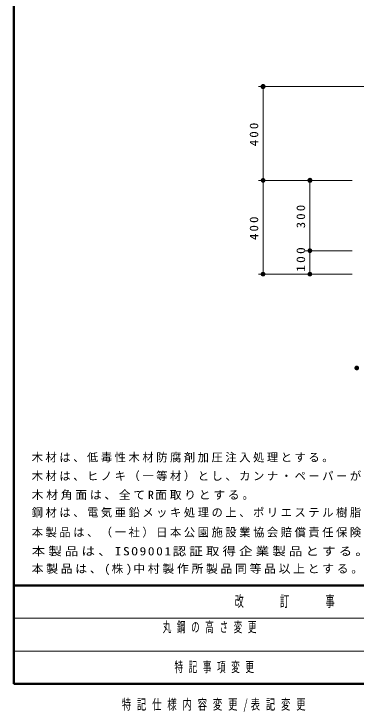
# Model space of a CAD drawing. Units: millimetres on the paper, scale 1:20. Extents: x -365 to 0, y -6 to 257.
# Drawn here: x -365 to -292, y -6 to 142.8 of the extents above; entities that cross this region are included whole.
import ezdxf

# ---------------------------------------------------------------- set-up
doc = ezdxf.new("R2010")
doc.units = ezdxf.units.MM
doc.layers.add('1_20', color=7, linetype='Continuous', lineweight=25)
doc.layers.add('NAKAMURA図枠', color=7, linetype='Continuous', lineweight=13)
doc.layers.add('CLASS1', color=7, linetype='Continuous')
doc.layers.add('図面情報', color=7, linetype='Continuous')
doc.styles.add('ＭＳ ゴシック', font='')
doc.styles.get('ＭＳ ゴシック').set_extended_font_data('MS Gothic')

# ---------------------------------------------------------------- blocks, each defined once
blk = doc.blocks.new('filled_dot')
at = {"color": 0, "linetype": 'Continuous', "lineweight": -2, "const_width": 1.25}
blk.add_lwpolyline([(-0.625, 0, 1), (0.625, 0, 1)], format="xyb", close=True, dxfattribs=at)

msp = doc.modelspace()

# ---------------------------------------------------------------- linework, layer by layer
at = {"layer": '1_20', "lineweight": 13}
for p, q in [((-290.086, 127.353), (-312.836, 127.353)), ((-311.836, 107.353), (-311.836, 127.353)), ((-292.836, 107.353), (-312.836, 107.353)), ((-311.836, 87.353), (-311.836, 107.353)), ((-301.836, 92.353), (-301.836, 107.353)), ((-292.836, 92.353), (-302.836, 92.353)), ((-301.836, 87.353), (-301.836, 92.353)), ((-292.836, 87.353), (-312.836, 87.353))]:
    msp.add_line(p, q, dxfattribs=at)
at = {"layer": 'NAKAMURA図枠', "lineweight": 50}
for p, q in [((-365, 257), (-365, 0)), ((-365, 21), (0, 21)), ((-365, 0), (0, 0))]:
    msp.add_line(p, q, dxfattribs=at)
at = {"layer": 'NAKAMURA図枠'}
for p, q in [((-365, 14), (-238.5, 14)), ((-365, 7), (-238.5, 7))]:
    msp.add_line(p, q, dxfattribs=at)

# ---------------------------------------------------------------- block references
at = {"layer": '1_20', "lineweight": 13}
for p, xscale, yscale, rotation in [((-311.836, 127.353), 0.431, 0.431, 270), ((-311.836, 107.353), 0.4, 0.4, 270), ((-301.836, 107.353), 0.431, 0.431, 270), ((-301.836, 92.353), 0.4, 0.4, 270), ((-311.836, 87.353), 0.4, 0.4, 90), ((-301.836, 87.353), 0.4, 0.4, 90)]:
    msp.add_blockref('filled_dot', p, dxfattribs=dict(at, xscale=xscale, yscale=yscale, rotation=rotation))
at = {"layer": '1_20', "lineweight": 13, "xscale": 0.4, "yscale": 0.4}
msp.add_blockref('filled_dot', (-291.836, 67.353), dxfattribs=at)

# ---------------------------------------------------------------- texts
at = {"layer": '1_20', "char_height": 1.833, "attachment_point": 8, "rotation": 90, "style": 'ＭＳ ゴシック'}
for s, insert in [('\\T1.33;\\W1.1;400', (-312.836, 117.353)), ('\\T1.33;\\W1.1;300', (-302.836, 99.853)), ('\\T1.33;\\W1.1;400', (-312.836, 97.353)), ('\\T1.33;\\W1.15;100', (-302.836, 90.701))]:
    msp.add_mtext(s, dxfattribs=dict(at, insert=insert))
at = {"layer": 'CLASS1', "char_height": 1.76, "attachment_point": 7, "style": 'ＭＳ ゴシック'}
for s, insert in [('\\T1.23;木材は、低毒性木材防腐剤加圧注入処理とする。', (-361.212, 47.196)), ('\\T1.23;木材は、ヒノキ（一等材）とし、カンナ・ペーパーがけの上、木材保護着色塗料（メイプル）塗装仕上げとする。', (-361.212, 43.196)), ('\\T1.23;\\W1.05;木材角面は、全てR面取りとする。', (-361.212, 39.196)), ('\\T1.23;鋼材は、電気亜鉛メッキ処理の上、ポリエステル樹脂粉体塗装(ダークグレー）仕上げとする。', (-361.212, 35.196)), ('\\T1.23;本製品は、（一社）日本公園施設業協会賠償責任保険加入製品とする。', (-361.212, 31.196)), ('\\T1.23;\\W1.2;本製品は、ISO9001認証取得企業製品とする。', (-361.212, 27.196)), ('\\T1.23;\\W1.05;本製品は、(株)中村製作所製品同等品以上とする。', (-361.212, 23.196))]:
    msp.add_mtext(s, dxfattribs=dict(at, insert=insert))
at = {"layer": 'NAKAMURA図枠', "insert": (-301.75, 17.5), "char_height": 2.346, "attachment_point": 5, "style": 'ＭＳ ゴシック'}
msp.add_mtext('\\T1.64;\\W0.6;改\u3000\u3000訂\u3000\u3000事\u3000\u3000項', dxfattribs=at)
at = {"layer": '図面情報', "char_height": 2.199, "style": 'ＭＳ ゴシック'}
for s, insert, attachment_point in [('\\T1.64;\\W0.6;丸鋼の高さ変更', (-333.255, 13.23), 1), ('\\T1.64;\\W0.6;特記事項変更', (-330.75, 3.5), 4), ('\\T1.62;\\W0.65;特記仕様内容変更/表記変更', (-321.75, -6), 8)]:
    msp.add_mtext(s, dxfattribs=dict(at, insert=insert, attachment_point=attachment_point))

doc.saveas('drawing.dxf')
